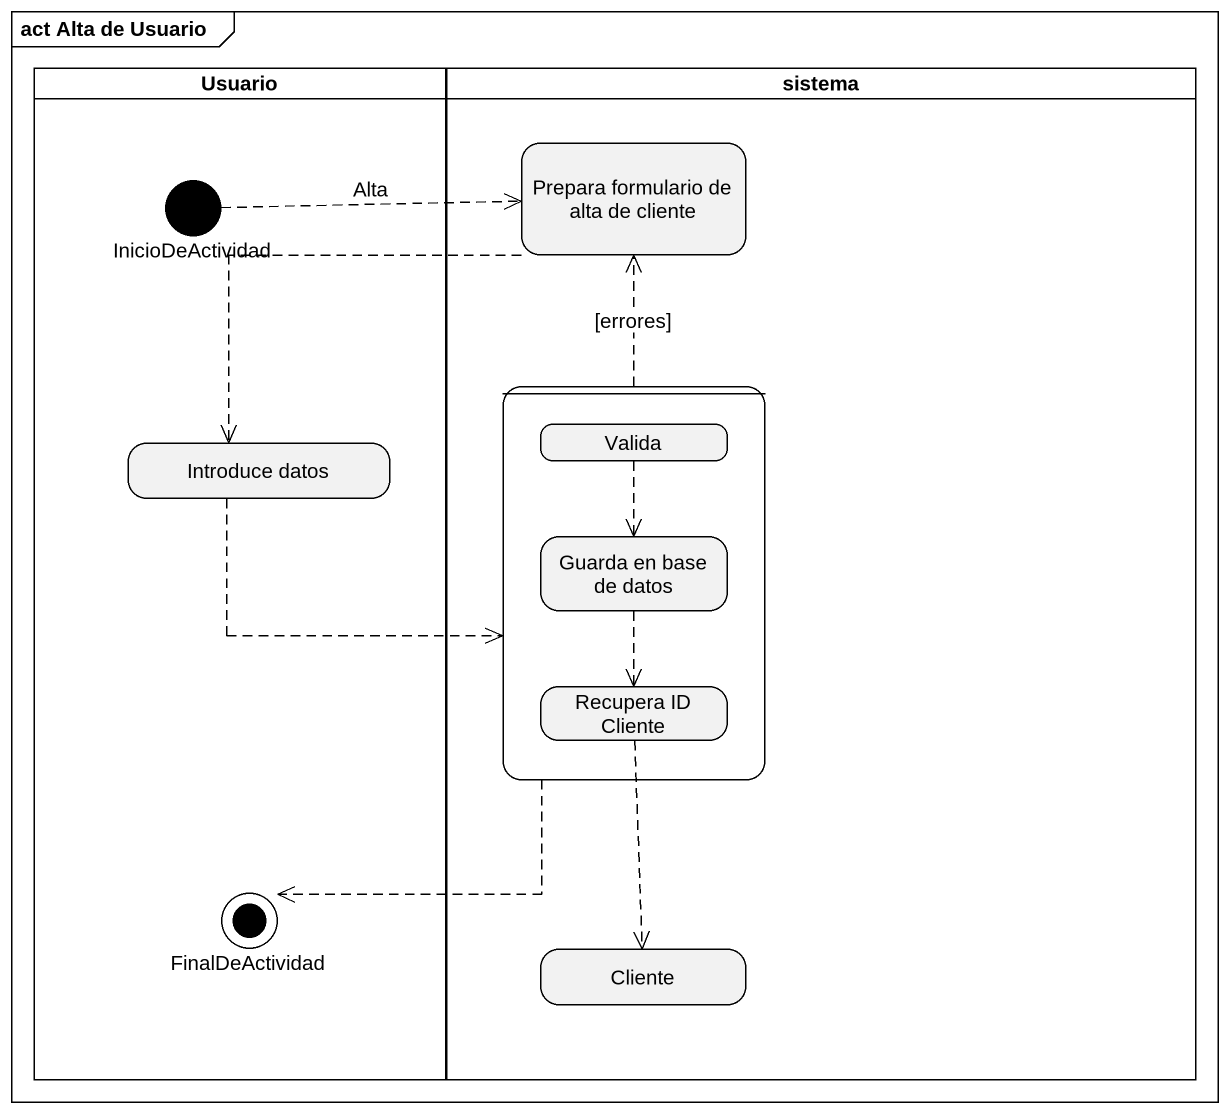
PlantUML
@startuml
mainframe act Alta de Usuario
hide empty description
state Usuario <<partition>> {
  state InicioDeActividad <<start>>
  state "Introduce datos" as Introduce_datos
  state FinalDeActividad <<end>>
}
state sistema <<partition>> {
  state "Prepara formulario de alta de cliente" as Prepara_formulario_de_alta
  state " " as state1 {
    state Valida
    state "Guarda en base de datos" as Guarda_en_base_de_datos
    state "Recupera ID Cliente" as Recupera_ID_Cliente
  }
  state Cliente
}
InicioDeActividad -right[dashed]-> Prepara_formulario_de_alta : Alta
Prepara_formulario_de_alta -[dashed]-> Introduce_datos
state1 -up[dashed]-> Prepara_formulario_de_alta : [errores]
state1 -[dashed]-> FinalDeActividad
Introduce_datos -right[dashed]-> state1
Valida -[dashed]-> Guarda_en_base_de_datos
Guarda_en_base_de_datos -[dashed]-> Recupera_ID_Cliente
Recupera_ID_Cliente -[dashed]-> Cliente
@enduml
